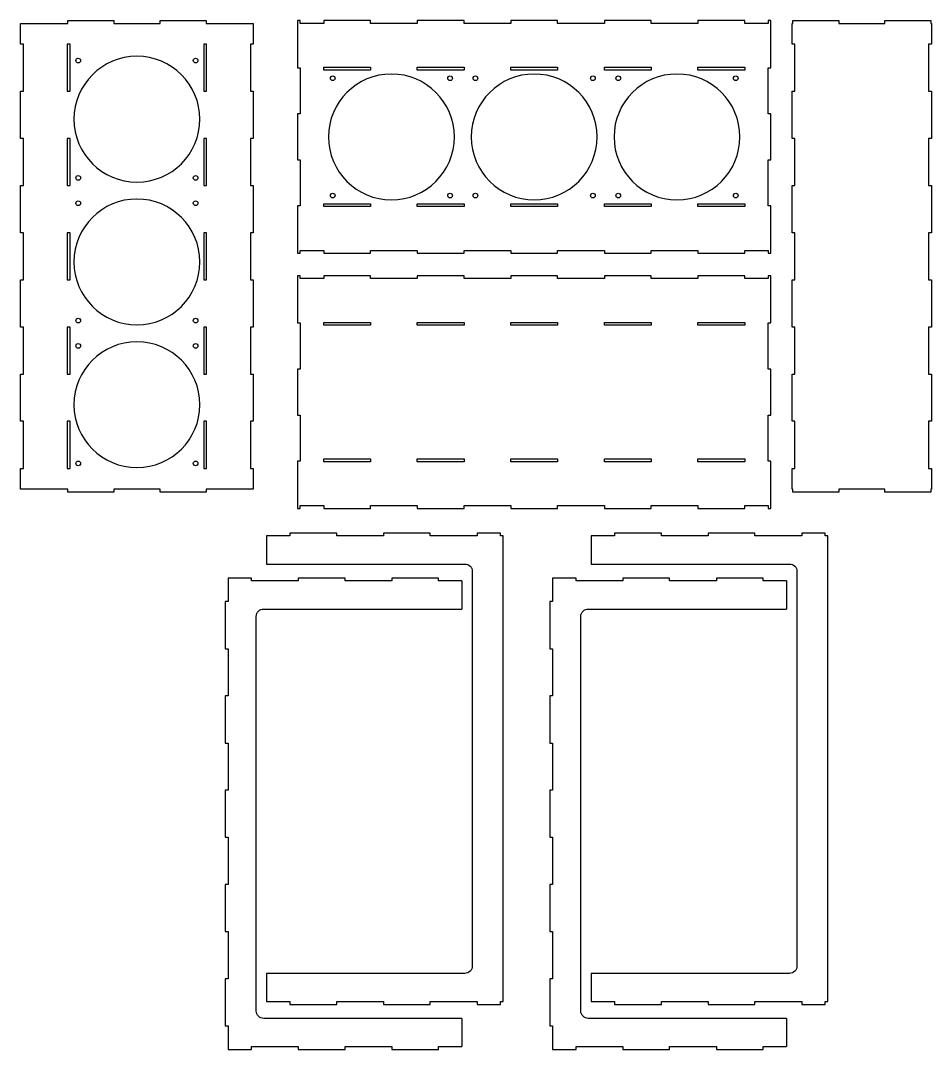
# Model space of a CAD drawing. Header units: millimetres. Extents: x -1160 to -191, y -867 to 806.
# Drawn here: x -1160 to -191, y -867 to 229 of the extents above; entities that cross this region are included whole.
import ezdxf

# ---------------------------------------------------------------- set-up
doc = ezdxf.new("R2010")
doc.units = ezdxf.units.MM
doc.layers.add('Layer_1', color=7, linetype='Continuous')

msp = doc.modelspace()

# ---------------------------------------------------------------- linework, layer by layer
for p, q in [((-898.5, -320.1), (-898.5, -350.1)), ((-552.9, -320.1), (-552.9, -350.1)), ((-690.5, -368), (-690.5, -398)), ((-345, -368), (-345, -398)), ((-898.5, -786.1), (-898.5, -816.1)), ((-552.9, -786.1), (-552.9, -816.1)), ((-690.5, -834), (-690.5, -864)), ((-345, -834), (-345, -864))]:
    msp.add_line(p, q)
at = {"layer": 'Layer_1'}
for points, knots in [([(-1160.3, -270.4), (-1157.8, -270.4), (-1112.5, -270.4), (-1110, -270.4), (-1110, -270.5), (-1110, -273.2), (-1110, -273.4), (-1107.6, -273.4), (-1063.4, -273.4), (-1061, -273.4), (-1061, -273.2), (-1061, -270.5), (-1061, -270.4), (-1058.5, -270.4), (-1014.4, -270.4), (-1011.9, -270.4), (-1011.9, -270.5), (-1011.9, -273.2), (-1011.9, -273.4), (-1009.5, -273.4), (-965.3, -273.4), (-962.9, -273.4), (-962.9, -273.2), (-962.9, -270.5), (-962.9, -270.4), (-960.4, -270.4), (-915.1, -270.4), (-912.6, -270.4), (-912.6, -269.3), (-912.6, -249.4), (-912.6, -248.3), (-912.7, -248.3), (-915.4, -248.3), (-915.6, -248.3), (-915.6, -245.8), (-915.6, -200.6), (-915.6, -198.1), (-915.4, -198.1), (-912.7, -198.1), (-912.6, -198.1), (-912.6, -195.6), (-912.6, -150.4), (-912.6, -147.9), (-912.7, -147.9), (-915.4, -147.9), (-915.6, -147.9), (-915.6, -145.4), (-915.6, -100.2), (-915.6, -97.7), (-915.4, -97.7), (-912.7, -97.7), (-912.6, -97.7), (-912.6, -95.2), (-912.6, -50), (-912.6, -47.5), (-912.7, -47.5), (-915.4, -47.5), (-915.6, -47.5), (-915.6, -45), (-915.6, 0.2), (-915.6, 2.7), (-915.4, 2.7), (-912.7, 2.7), (-912.6, 2.7), (-912.6, 5.2), (-912.6, 50.4), (-912.6, 52.9), (-912.7, 52.9), (-915.4, 52.9), (-915.6, 52.9), (-915.6, 55.4), (-915.6, 100.6), (-915.6, 103.1), (-915.4, 103.1), (-912.7, 103.1), (-912.6, 103.1), (-912.6, 105.6), (-912.6, 150.8), (-912.6, 153.3), (-912.7, 153.3), (-915.4, 153.3), (-915.6, 153.3), (-915.6, 155.8), (-915.6, 201), (-915.6, 203.5), (-915.4, 203.5), (-912.7, 203.5), (-912.6, 203.5), (-912.6, 204.6), (-912.6, 224.5), (-912.6, 225.6), (-915.1, 225.6), (-960.4, 225.6), (-962.9, 225.6), (-962.9, 225.8), (-962.9, 228.5), (-962.9, 228.6), (-965.3, 228.6), (-1009.5, 228.6), (-1011.9, 228.6), (-1011.9, 228.5), (-1011.9, 225.8), (-1011.9, 225.6), (-1014.4, 225.6), (-1058.5, 225.6), (-1061, 225.6), (-1061, 225.8), (-1061, 228.5), (-1061, 228.6), (-1063.4, 228.6), (-1107.6, 228.6), (-1110, 228.6), (-1110, 228.5), (-1110, 225.8), (-1110, 225.6), (-1112.5, 225.6), (-1157.8, 225.6), (-1160.3, 225.6), (-1160.3, 224.5), (-1160.3, 204.6), (-1160.3, 203.5), (-1160.2, 203.5), (-1157.5, 203.5), (-1157.3, 203.5), (-1157.3, 201), (-1157.3, 155.8), (-1157.3, 153.3), (-1157.5, 153.3), (-1160.2, 153.3), (-1160.3, 153.3), (-1160.3, 150.8), (-1160.3, 105.6), (-1160.3, 103.1), (-1160.2, 103.1), (-1157.5, 103.1), (-1157.3, 103.1), (-1157.3, 100.6), (-1157.3, 55.4), (-1157.3, 52.9), (-1157.5, 52.9), (-1160.2, 52.9), (-1160.3, 52.9), (-1160.3, 50.4), (-1160.3, 5.2), (-1160.3, 2.7), (-1160.2, 2.7), (-1157.5, 2.7), (-1157.3, 2.7), (-1157.3, 0.2), (-1157.3, -45), (-1157.3, -47.5), (-1157.5, -47.5), (-1160.2, -47.5), (-1160.3, -47.5), (-1160.3, -50), (-1160.3, -95.2), (-1160.3, -97.7), (-1160.2, -97.7), (-1157.5, -97.7), (-1157.3, -97.7), (-1157.3, -100.2), (-1157.3, -145.4), (-1157.3, -147.9), (-1157.5, -147.9), (-1160.2, -147.9), (-1160.3, -147.9), (-1160.3, -150.4), (-1160.3, -195.6), (-1160.3, -198.1), (-1160.2, -198.1), (-1157.5, -198.1), (-1157.3, -198.1), (-1157.3, -200.6), (-1157.3, -245.8), (-1157.3, -248.3), (-1157.5, -248.3), (-1160.2, -248.3), (-1160.3, -248.3), (-1160.3, -249.4), (-1160.3, -269.3), (-1160.3, -270.4)], [0, 0, 0, 0, 1, 1, 1, 2, 2, 2, 3, 3, 3, 4, 4, 4, 5, 5, 5, 6, 6, 6, 7, 7, 7, 8, 8, 8, 9, 9, 9, 10, 10, 10, 11, 11, 11, 12, 12, 12, 13, 13, 13, 14, 14, 14, 15, 15, 15, 16, 16, 16, 17, 17, 17, 18, 18, 18, 19, 19, 19, 20, 20, 20, 21, 21, 21, 22, 22, 22, 23, 23, 23, 24, 24, 24, 25, 25, 25, 26, 26, 26, 27, 27, 27, 28, 28, 28, 29, 29, 29, 30, 30, 30, 31, 31, 31, 32, 32, 32, 33, 33, 33, 34, 34, 34, 35, 35, 35, 36, 36, 36, 37, 37, 37, 38, 38, 38, 39, 39, 39, 40, 40, 40, 41, 41, 41, 42, 42, 42, 43, 43, 43, 44, 44, 44, 45, 45, 45, 46, 46, 46, 47, 47, 47, 48, 48, 48, 49, 49, 49, 50, 50, 50, 51, 51, 51, 52, 52, 52, 53, 53, 53, 54, 54, 54, 55, 55, 55, 56, 56, 56, 57, 57, 57, 58, 58, 58, 59, 59, 59, 60, 60, 60, 60]), ([(-364.6, 225.6), (-364.6, 225.8), (-364.6, 228.5), (-364.6, 228.6), (-364.5, 228.6), (-361.8, 228.6), (-361.6, 228.6), (-361.6, 226.1), (-361.6, 180.8), (-361.6, 178.3), (-361.8, 178.3), (-364.5, 178.3), (-364.6, 178.3), (-364.6, 175.9), (-364.6, 131.7), (-364.6, 129.3), (-364.5, 129.3), (-361.8, 129.3), (-361.6, 129.3), (-361.6, 126.8), (-361.6, 82.7), (-361.6, 80.2), (-361.8, 80.2), (-364.5, 80.2), (-364.6, 80.2), (-364.6, 77.8), (-364.6, 33.6), (-364.6, 31.2), (-364.5, 31.2), (-361.8, 31.2), (-361.6, 31.2), (-361.6, 28.7), (-361.6, -16.6), (-361.6, -19.1), (-361.8, -19.1), (-364.5, -19.1), (-364.6, -19.1), (-364.6, -19), (-364.6, -16.3), (-364.6, -16.1), (-365.8, -16.1), (-388.3, -16.1), (-389.5, -16.1), (-389.5, -16.3), (-389.5, -19), (-389.5, -19.1), (-392, -19.1), (-436.8, -19.1), (-439.3, -19.1), (-439.3, -19), (-439.3, -16.3), (-439.3, -16.1), (-441.8, -16.1), (-486.6, -16.1), (-489.1, -16.1), (-489.1, -16.3), (-489.1, -19), (-489.1, -19.1), (-491.6, -19.1), (-536.4, -19.1), (-538.9, -19.1), (-538.9, -19), (-538.9, -16.3), (-538.9, -16.1), (-541.4, -16.1), (-586.2, -16.1), (-588.7, -16.1), (-588.7, -16.3), (-588.7, -19), (-588.7, -19.1), (-591.2, -19.1), (-636, -19.1), (-638.5, -19.1), (-638.5, -19), (-638.5, -16.3), (-638.5, -16.1), (-641, -16.1), (-685.8, -16.1), (-688.3, -16.1), (-688.3, -16.3), (-688.3, -19), (-688.3, -19.1), (-690.8, -19.1), (-735.6, -19.1), (-738.1, -19.1), (-738.1, -19), (-738.1, -16.3), (-738.1, -16.1), (-740.6, -16.1), (-785.4, -16.1), (-787.9, -16.1), (-787.9, -16.3), (-787.9, -19), (-787.9, -19.1), (-790.4, -19.1), (-835.2, -19.1), (-837.7, -19.1), (-837.7, -19), (-837.7, -16.3), (-837.7, -16.1), (-838.9, -16.1), (-861.4, -16.1), (-862.6, -16.1), (-862.6, -16.3), (-862.6, -19), (-862.6, -19.1), (-862.8, -19.1), (-865.5, -19.1), (-865.6, -19.1), (-865.6, -16.6), (-865.6, 28.7), (-865.6, 31.2), (-865.5, 31.2), (-862.8, 31.2), (-862.6, 31.2), (-862.6, 33.6), (-862.6, 77.8), (-862.6, 80.2), (-862.8, 80.2), (-865.5, 80.2), (-865.6, 80.2), (-865.6, 82.7), (-865.6, 126.8), (-865.6, 129.3), (-865.5, 129.3), (-862.8, 129.3), (-862.6, 129.3), (-862.6, 131.7), (-862.6, 175.9), (-862.6, 178.3), (-862.8, 178.3), (-865.5, 178.3), (-865.6, 178.3), (-865.6, 180.8), (-865.6, 226.1), (-865.6, 228.6), (-865.5, 228.6), (-862.8, 228.6), (-862.6, 228.6), (-862.6, 228.5), (-862.6, 225.8), (-862.6, 225.6), (-861.4, 225.6), (-838.9, 225.6), (-837.7, 225.6), (-837.7, 225.8), (-837.7, 228.5), (-837.7, 228.6), (-835.2, 228.6), (-790.4, 228.6), (-787.9, 228.6), (-787.9, 228.5), (-787.9, 225.8), (-787.9, 225.6), (-785.4, 225.6), (-740.6, 225.6), (-738.1, 225.6), (-738.1, 225.8), (-738.1, 228.5), (-738.1, 228.6), (-735.6, 228.6), (-690.8, 228.6), (-688.3, 228.6), (-688.3, 228.5), (-688.3, 225.8), (-688.3, 225.6), (-685.8, 225.6), (-641, 225.6), (-638.5, 225.6), (-638.5, 225.8), (-638.5, 228.5), (-638.5, 228.6), (-636, 228.6), (-591.2, 228.6), (-588.7, 228.6), (-588.7, 228.5), (-588.7, 225.8), (-588.7, 225.6), (-586.2, 225.6), (-541.4, 225.6), (-538.9, 225.6), (-538.9, 225.8), (-538.9, 228.5), (-538.9, 228.6), (-536.4, 228.6), (-491.6, 228.6), (-489.1, 228.6), (-489.1, 228.5), (-489.1, 225.8), (-489.1, 225.6), (-486.6, 225.6), (-441.8, 225.6), (-439.3, 225.6), (-439.3, 225.8), (-439.3, 228.5), (-439.3, 228.6), (-436.8, 228.6), (-392, 228.6), (-389.5, 228.6), (-389.5, 228.5), (-389.5, 225.8), (-389.5, 225.6), (-388.3, 225.6), (-365.8, 225.6), (-364.6, 225.6)], [0, 0, 0, 0, 1, 1, 1, 2, 2, 2, 3, 3, 3, 4, 4, 4, 5, 5, 5, 6, 6, 6, 7, 7, 7, 8, 8, 8, 9, 9, 9, 10, 10, 10, 11, 11, 11, 12, 12, 12, 13, 13, 13, 14, 14, 14, 15, 15, 15, 16, 16, 16, 17, 17, 17, 18, 18, 18, 19, 19, 19, 20, 20, 20, 21, 21, 21, 22, 22, 22, 23, 23, 23, 24, 24, 24, 25, 25, 25, 26, 26, 26, 27, 27, 27, 28, 28, 28, 29, 29, 29, 30, 30, 30, 31, 31, 31, 32, 32, 32, 33, 33, 33, 34, 34, 34, 35, 35, 35, 36, 36, 36, 37, 37, 37, 38, 38, 38, 39, 39, 39, 40, 40, 40, 41, 41, 41, 42, 42, 42, 43, 43, 43, 44, 44, 44, 45, 45, 45, 46, 46, 46, 47, 47, 47, 48, 48, 48, 49, 49, 49, 50, 50, 50, 51, 51, 51, 52, 52, 52, 53, 53, 53, 54, 54, 54, 55, 55, 55, 56, 56, 56, 57, 57, 57, 58, 58, 58, 59, 59, 59, 60, 60, 60, 61, 61, 61, 62, 62, 62, 63, 63, 63, 64, 64, 64, 65, 65, 65, 66, 66, 66, 67, 67, 67, 68, 68, 68, 68]), ([(-193.8, 203.5), (-193.6, 203.5), (-190.9, 203.5), (-190.8, 203.5), (-190.8, 204.6), (-190.8, 224.5), (-190.8, 225.6), (-190.8, 225.6), (-191.3, 225.6), (-191.3, 225.6), (-191.3, 225.8), (-191.3, 228.5), (-191.3, 228.6), (-193.8, 228.6), (-237.9, 228.6), (-240.4, 228.6), (-240.4, 228.5), (-240.4, 225.8), (-240.4, 225.6), (-242.8, 225.6), (-287, 225.6), (-289.4, 225.6), (-289.4, 225.8), (-289.4, 228.5), (-289.4, 228.6), (-291.9, 228.6), (-336, 228.6), (-338.4, 228.6), (-338.4, 228.5), (-338.4, 225.8), (-338.4, 225.6), (-338.5, 225.6), (-339, 225.6), (-339, 225.6), (-339, 224.5), (-339, 204.6), (-339, 203.5), (-338.8, 203.5), (-336.1, 203.5), (-336, 203.5), (-336, 201), (-336, 155.8), (-336, 153.3), (-336.1, 153.3), (-338.8, 153.3), (-339, 153.3), (-339, 150.8), (-339, 105.6), (-339, 103.1), (-338.8, 103.1), (-336.1, 103.1), (-336, 103.1), (-336, 100.6), (-336, 55.4), (-336, 52.9), (-336.1, 52.9), (-338.8, 52.9), (-339, 52.9), (-339, 50.4), (-339, 5.2), (-339, 2.7), (-338.8, 2.7), (-336.1, 2.7), (-336, 2.7), (-336, 0.2), (-336, -45), (-336, -47.5), (-336.1, -47.5), (-338.8, -47.5), (-339, -47.5), (-339, -50), (-339, -95.2), (-339, -97.7), (-338.8, -97.7), (-336.1, -97.7), (-336, -97.7), (-336, -100.2), (-336, -145.4), (-336, -147.9), (-336.1, -147.9), (-338.8, -147.9), (-339, -147.9), (-339, -150.4), (-339, -195.6), (-339, -198.1), (-338.8, -198.1), (-336.1, -198.1), (-336, -198.1), (-336, -200.6), (-336, -245.8), (-336, -248.3), (-336.1, -248.3), (-338.8, -248.3), (-339, -248.3), (-339, -249.4), (-339, -269.3), (-339, -270.4), (-339, -270.4), (-338.5, -270.4), (-338.4, -270.4), (-338.4, -270.5), (-338.4, -273.2), (-338.4, -273.4), (-336, -273.4), (-291.9, -273.4), (-289.4, -273.4), (-289.4, -273.2), (-289.4, -270.5), (-289.4, -270.4), (-287, -270.4), (-242.8, -270.4), (-240.4, -270.4), (-240.4, -270.5), (-240.4, -273.2), (-240.4, -273.4), (-237.9, -273.4), (-193.8, -273.4), (-191.3, -273.4), (-191.3, -273.2), (-191.3, -270.5), (-191.3, -270.4), (-191.3, -270.4), (-190.8, -270.4), (-190.8, -270.4), (-190.8, -269.3), (-190.8, -249.4), (-190.8, -248.3), (-190.9, -248.3), (-193.6, -248.3), (-193.8, -248.3), (-193.8, -245.8), (-193.8, -200.6), (-193.8, -198.1), (-193.6, -198.1), (-190.9, -198.1), (-190.8, -198.1), (-190.8, -195.6), (-190.8, -150.4), (-190.8, -147.9), (-190.9, -147.9), (-193.6, -147.9), (-193.8, -147.9), (-193.8, -145.4), (-193.8, -100.2), (-193.8, -97.7), (-193.6, -97.7), (-190.9, -97.7), (-190.8, -97.7), (-190.8, -95.2), (-190.8, -50), (-190.8, -47.5), (-190.9, -47.5), (-193.6, -47.5), (-193.8, -47.5), (-193.8, -45), (-193.8, 0.2), (-193.8, 2.7), (-193.6, 2.7), (-190.9, 2.7), (-190.8, 2.7), (-190.8, 5.2), (-190.8, 50.4), (-190.8, 52.9), (-190.9, 52.9), (-193.6, 52.9), (-193.8, 52.9), (-193.8, 55.4), (-193.8, 100.6), (-193.8, 103.1), (-193.6, 103.1), (-190.9, 103.1), (-190.8, 103.1), (-190.8, 105.6), (-190.8, 150.8), (-190.8, 153.3), (-190.9, 153.3), (-193.6, 153.3), (-193.8, 153.3), (-193.8, 155.8), (-193.8, 201), (-193.8, 203.5)], [0, 0, 0, 0, 1, 1, 1, 2, 2, 2, 3, 3, 3, 4, 4, 4, 5, 5, 5, 6, 6, 6, 7, 7, 7, 8, 8, 8, 9, 9, 9, 10, 10, 10, 11, 11, 11, 12, 12, 12, 13, 13, 13, 14, 14, 14, 15, 15, 15, 16, 16, 16, 17, 17, 17, 18, 18, 18, 19, 19, 19, 20, 20, 20, 21, 21, 21, 22, 22, 22, 23, 23, 23, 24, 24, 24, 25, 25, 25, 26, 26, 26, 27, 27, 27, 28, 28, 28, 29, 29, 29, 30, 30, 30, 31, 31, 31, 32, 32, 32, 33, 33, 33, 34, 34, 34, 35, 35, 35, 36, 36, 36, 37, 37, 37, 38, 38, 38, 39, 39, 39, 40, 40, 40, 41, 41, 41, 42, 42, 42, 43, 43, 43, 44, 44, 44, 45, 45, 45, 46, 46, 46, 47, 47, 47, 48, 48, 48, 49, 49, 49, 50, 50, 50, 51, 51, 51, 52, 52, 52, 53, 53, 53, 54, 54, 54, 55, 55, 55, 56, 56, 56, 57, 57, 57, 58, 58, 58, 59, 59, 59, 60, 60, 60, 60]), ([(-1110.6, 203.5), (-1110.4, 203.5), (-1107.7, 203.5), (-1107.6, 203.5), (-1107.6, 201), (-1107.6, 155.8), (-1107.6, 153.3), (-1107.7, 153.3), (-1110.4, 153.3), (-1110.6, 153.3), (-1110.6, 155.8), (-1110.6, 201), (-1110.6, 203.5)], [0, 0, 0, 0, 1, 1, 1, 2, 2, 2, 3, 3, 3, 4, 4, 4, 4]), ([(-965.4, 203.5), (-965.2, 203.5), (-962.5, 203.5), (-962.4, 203.5), (-962.4, 201), (-962.4, 155.8), (-962.4, 153.3), (-962.5, 153.3), (-965.2, 153.3), (-965.4, 153.3), (-965.4, 155.8), (-965.4, 201), (-965.4, 203.5)], [0, 0, 0, 0, 1, 1, 1, 2, 2, 2, 3, 3, 3, 4, 4, 4, 4]), ([(-1036.5, 190.6), (-999.5, 190.6), (-969.5, 160.6), (-969.5, 123.6), (-969.5, 86.6), (-999.5, 56.6), (-1036.5, 56.6), (-1073.5, 56.6), (-1103.5, 86.6), (-1103.5, 123.6), (-1103.5, 160.6), (-1073.5, 190.6), (-1036.5, 190.6)], [0, 0, 0, 0, 1, 1, 1, 2, 2, 2, 3, 3, 3, 4, 4, 4, 4]), ([(-1096.5, 186.1), (-1096.5, 187.5), (-1097.6, 188.6), (-1099, 188.6), (-1100.3, 188.6), (-1101.5, 187.5), (-1101.5, 186.1), (-1101.5, 184.7), (-1100.3, 183.6), (-1099, 183.6), (-1097.6, 183.6), (-1096.5, 184.7), (-1096.5, 186.1)], [0, 0, 0, 0, 1, 1, 1, 2, 2, 2, 3, 3, 3, 4, 4, 4, 4]), ([(-971.5, 186.1), (-971.5, 187.5), (-972.6, 188.6), (-974, 188.6), (-975.3, 188.6), (-976.5, 187.5), (-976.5, 186.1), (-976.5, 184.7), (-975.3, 183.6), (-974, 183.6), (-972.6, 183.6), (-971.5, 184.7), (-971.5, 186.1)], [0, 0, 0, 0, 1, 1, 1, 2, 2, 2, 3, 3, 3, 4, 4, 4, 4]), ([(-787.9, 175.9), (-787.9, 176), (-787.9, 178.7), (-787.9, 178.9), (-790.4, 178.9), (-835.2, 178.9), (-837.7, 178.9), (-837.7, 178.7), (-837.7, 176), (-837.7, 175.9), (-835.2, 175.9), (-790.4, 175.9), (-787.9, 175.9)], [0, 0, 0, 0, 1, 1, 1, 2, 2, 2, 3, 3, 3, 4, 4, 4, 4]), ([(-688.3, 175.9), (-688.3, 176), (-688.3, 178.7), (-688.3, 178.9), (-690.8, 178.9), (-735.6, 178.9), (-738.1, 178.9), (-738.1, 178.7), (-738.1, 176), (-738.1, 175.9), (-735.6, 175.9), (-690.8, 175.9), (-688.3, 175.9)], [0, 0, 0, 0, 1, 1, 1, 2, 2, 2, 3, 3, 3, 4, 4, 4, 4]), ([(-588.7, 175.9), (-588.7, 176), (-588.7, 178.7), (-588.7, 178.9), (-591.2, 178.9), (-636, 178.9), (-638.5, 178.9), (-638.5, 178.7), (-638.5, 176), (-638.5, 175.9), (-636, 175.9), (-591.2, 175.9), (-588.7, 175.9)], [0, 0, 0, 0, 1, 1, 1, 2, 2, 2, 3, 3, 3, 4, 4, 4, 4]), ([(-489.1, 175.9), (-489.1, 176), (-489.1, 178.7), (-489.1, 178.9), (-491.6, 178.9), (-536.4, 178.9), (-538.9, 178.9), (-538.9, 178.7), (-538.9, 176), (-538.9, 175.9), (-536.4, 175.9), (-491.6, 175.9), (-489.1, 175.9)], [0, 0, 0, 0, 1, 1, 1, 2, 2, 2, 3, 3, 3, 4, 4, 4, 4]), ([(-389.5, 175.9), (-389.5, 176), (-389.5, 178.7), (-389.5, 178.9), (-392, 178.9), (-436.8, 178.9), (-439.3, 178.9), (-439.3, 178.7), (-439.3, 176), (-439.3, 175.9), (-436.8, 175.9), (-392, 175.9), (-389.5, 175.9)], [0, 0, 0, 0, 1, 1, 1, 2, 2, 2, 3, 3, 3, 4, 4, 4, 4]), ([(-832.6, 104.7), (-832.6, 141.7), (-802.6, 171.7), (-765.6, 171.7), (-728.6, 171.7), (-698.6, 141.7), (-698.6, 104.7), (-698.6, 67.7), (-728.6, 37.7), (-765.6, 37.7), (-802.6, 37.7), (-832.6, 67.7), (-832.6, 104.7)], [0, 0, 0, 0, 1, 1, 1, 2, 2, 2, 3, 3, 3, 4, 4, 4, 4]), ([(-825.6, 167.2), (-825.6, 168.6), (-826.7, 169.7), (-828.1, 169.7), (-829.5, 169.7), (-830.6, 168.6), (-830.6, 167.2), (-830.6, 165.9), (-829.5, 164.7), (-828.1, 164.7), (-826.7, 164.7), (-825.6, 165.9), (-825.6, 167.2)], [0, 0, 0, 0, 1, 1, 1, 2, 2, 2, 3, 3, 3, 4, 4, 4, 4]), ([(-700.6, 167.2), (-700.6, 168.6), (-701.7, 169.7), (-703.1, 169.7), (-704.5, 169.7), (-705.6, 168.6), (-705.6, 167.2), (-705.6, 165.9), (-704.5, 164.7), (-703.1, 164.7), (-701.7, 164.7), (-700.6, 165.9), (-700.6, 167.2)], [0, 0, 0, 0, 1, 1, 1, 2, 2, 2, 3, 3, 3, 4, 4, 4, 4]), ([(-680.6, 104.7), (-680.6, 141.7), (-650.6, 171.7), (-613.6, 171.7), (-576.6, 171.7), (-546.6, 141.7), (-546.6, 104.7), (-546.6, 67.7), (-576.6, 37.7), (-613.6, 37.7), (-650.6, 37.7), (-680.6, 67.7), (-680.6, 104.7)], [0, 0, 0, 0, 1, 1, 1, 2, 2, 2, 3, 3, 3, 4, 4, 4, 4]), ([(-673.6, 167.2), (-673.6, 168.6), (-674.7, 169.7), (-676.1, 169.7), (-677.5, 169.7), (-678.6, 168.6), (-678.6, 167.2), (-678.6, 165.9), (-677.5, 164.7), (-676.1, 164.7), (-674.7, 164.7), (-673.6, 165.9), (-673.6, 167.2)], [0, 0, 0, 0, 1, 1, 1, 2, 2, 2, 3, 3, 3, 4, 4, 4, 4]), ([(-548.6, 167.2), (-548.6, 168.6), (-549.7, 169.7), (-551.1, 169.7), (-552.5, 169.7), (-553.6, 168.6), (-553.6, 167.2), (-553.6, 165.9), (-552.5, 164.7), (-551.1, 164.7), (-549.7, 164.7), (-548.6, 165.9), (-548.6, 167.2)], [0, 0, 0, 0, 1, 1, 1, 2, 2, 2, 3, 3, 3, 4, 4, 4, 4]), ([(-528.6, 104.7), (-528.6, 141.7), (-498.6, 171.7), (-461.6, 171.7), (-424.6, 171.7), (-394.6, 141.7), (-394.6, 104.7), (-394.6, 67.7), (-424.6, 37.7), (-461.6, 37.7), (-498.6, 37.7), (-528.6, 67.7), (-528.6, 104.7)], [0, 0, 0, 0, 1, 1, 1, 2, 2, 2, 3, 3, 3, 4, 4, 4, 4]), ([(-521.6, 167.2), (-521.6, 168.6), (-522.7, 169.7), (-524.1, 169.7), (-525.5, 169.7), (-526.6, 168.6), (-526.6, 167.2), (-526.6, 165.9), (-525.5, 164.7), (-524.1, 164.7), (-522.7, 164.7), (-521.6, 165.9), (-521.6, 167.2)], [0, 0, 0, 0, 1, 1, 1, 2, 2, 2, 3, 3, 3, 4, 4, 4, 4]), ([(-396.6, 167.2), (-396.6, 168.6), (-397.7, 169.7), (-399.1, 169.7), (-400.5, 169.7), (-401.6, 168.6), (-401.6, 167.2), (-401.6, 165.9), (-400.5, 164.7), (-399.1, 164.7), (-397.7, 164.7), (-396.6, 165.9), (-396.6, 167.2)], [0, 0, 0, 0, 1, 1, 1, 2, 2, 2, 3, 3, 3, 4, 4, 4, 4]), ([(-1110.6, 103.1), (-1110.4, 103.1), (-1107.7, 103.1), (-1107.6, 103.1), (-1107.6, 100.6), (-1107.6, 55.4), (-1107.6, 52.9), (-1107.7, 52.9), (-1110.4, 52.9), (-1110.6, 52.9), (-1110.6, 55.4), (-1110.6, 100.6), (-1110.6, 103.1)], [0, 0, 0, 0, 1, 1, 1, 2, 2, 2, 3, 3, 3, 4, 4, 4, 4]), ([(-965.4, 103.1), (-965.2, 103.1), (-962.5, 103.1), (-962.4, 103.1), (-962.4, 100.6), (-962.4, 55.4), (-962.4, 52.9), (-962.5, 52.9), (-965.2, 52.9), (-965.4, 52.9), (-965.4, 55.4), (-965.4, 100.6), (-965.4, 103.1)], [0, 0, 0, 0, 1, 1, 1, 2, 2, 2, 3, 3, 3, 4, 4, 4, 4]), ([(-1096.5, 61.1), (-1096.5, 62.5), (-1097.6, 63.6), (-1099, 63.6), (-1100.3, 63.6), (-1101.5, 62.5), (-1101.5, 61.1), (-1101.5, 59.7), (-1100.3, 58.6), (-1099, 58.6), (-1097.6, 58.6), (-1096.5, 59.7), (-1096.5, 61.1)], [0, 0, 0, 0, 1, 1, 1, 2, 2, 2, 3, 3, 3, 4, 4, 4, 4]), ([(-971.5, 61.1), (-971.5, 62.5), (-972.6, 63.6), (-974, 63.6), (-975.3, 63.6), (-976.5, 62.5), (-976.5, 61.1), (-976.5, 59.7), (-975.3, 58.6), (-974, 58.6), (-972.6, 58.6), (-971.5, 59.7), (-971.5, 61.1)], [0, 0, 0, 0, 1, 1, 1, 2, 2, 2, 3, 3, 3, 4, 4, 4, 4]), ([(-825.6, 42.2), (-825.6, 43.6), (-826.7, 44.7), (-828.1, 44.7), (-829.5, 44.7), (-830.6, 43.6), (-830.6, 42.2), (-830.6, 40.9), (-829.5, 39.7), (-828.1, 39.7), (-826.7, 39.7), (-825.6, 40.9), (-825.6, 42.2)], [0, 0, 0, 0, 1, 1, 1, 2, 2, 2, 3, 3, 3, 4, 4, 4, 4]), ([(-700.6, 42.2), (-700.6, 43.6), (-701.7, 44.7), (-703.1, 44.7), (-704.5, 44.7), (-705.6, 43.6), (-705.6, 42.2), (-705.6, 40.9), (-704.5, 39.7), (-703.1, 39.7), (-701.7, 39.7), (-700.6, 40.9), (-700.6, 42.2)], [0, 0, 0, 0, 1, 1, 1, 2, 2, 2, 3, 3, 3, 4, 4, 4, 4]), ([(-673.6, 42.2), (-673.6, 43.6), (-674.7, 44.7), (-676.1, 44.7), (-677.5, 44.7), (-678.6, 43.6), (-678.6, 42.2), (-678.6, 40.9), (-677.5, 39.7), (-676.1, 39.7), (-674.7, 39.7), (-673.6, 40.9), (-673.6, 42.2)], [0, 0, 0, 0, 1, 1, 1, 2, 2, 2, 3, 3, 3, 4, 4, 4, 4]), ([(-548.6, 42.2), (-548.6, 43.6), (-549.7, 44.7), (-551.1, 44.7), (-552.5, 44.7), (-553.6, 43.6), (-553.6, 42.2), (-553.6, 40.9), (-552.5, 39.7), (-551.1, 39.7), (-549.7, 39.7), (-548.6, 40.9), (-548.6, 42.2)], [0, 0, 0, 0, 1, 1, 1, 2, 2, 2, 3, 3, 3, 4, 4, 4, 4]), ([(-521.6, 42.2), (-521.6, 43.6), (-522.7, 44.7), (-524.1, 44.7), (-525.5, 44.7), (-526.6, 43.6), (-526.6, 42.2), (-526.6, 40.9), (-525.5, 39.7), (-524.1, 39.7), (-522.7, 39.7), (-521.6, 40.9), (-521.6, 42.2)], [0, 0, 0, 0, 1, 1, 1, 2, 2, 2, 3, 3, 3, 4, 4, 4, 4]), ([(-396.6, 42.2), (-396.6, 43.6), (-397.7, 44.7), (-399.1, 44.7), (-400.5, 44.7), (-401.6, 43.6), (-401.6, 42.2), (-401.6, 40.9), (-400.5, 39.7), (-399.1, 39.7), (-397.7, 39.7), (-396.6, 40.9), (-396.6, 42.2)], [0, 0, 0, 0, 1, 1, 1, 2, 2, 2, 3, 3, 3, 4, 4, 4, 4]), ([(-1036.5, 38.6), (-999.5, 38.6), (-969.5, 8.6), (-969.5, -28.4), (-969.5, -65.4), (-999.5, -95.4), (-1036.5, -95.4), (-1073.5, -95.4), (-1103.5, -65.4), (-1103.5, -28.4), (-1103.5, 8.6), (-1073.5, 38.6), (-1036.5, 38.6)], [0, 0, 0, 0, 1, 1, 1, 2, 2, 2, 3, 3, 3, 4, 4, 4, 4]), ([(-1096.5, 34.1), (-1096.5, 35.5), (-1097.6, 36.6), (-1099, 36.6), (-1100.3, 36.6), (-1101.5, 35.5), (-1101.5, 34.1), (-1101.5, 32.7), (-1100.3, 31.6), (-1099, 31.6), (-1097.6, 31.6), (-1096.5, 32.7), (-1096.5, 34.1)], [0, 0, 0, 0, 1, 1, 1, 2, 2, 2, 3, 3, 3, 4, 4, 4, 4]), ([(-971.5, 34.1), (-971.5, 35.5), (-972.6, 36.6), (-974, 36.6), (-975.3, 36.6), (-976.5, 35.5), (-976.5, 34.1), (-976.5, 32.7), (-975.3, 31.6), (-974, 31.6), (-972.6, 31.6), (-971.5, 32.7), (-971.5, 34.1)], [0, 0, 0, 0, 1, 1, 1, 2, 2, 2, 3, 3, 3, 4, 4, 4, 4]), ([(-787.9, 30.6), (-787.9, 30.8), (-787.9, 33.5), (-787.9, 33.6), (-790.4, 33.6), (-835.2, 33.6), (-837.7, 33.6), (-837.7, 33.5), (-837.7, 30.8), (-837.7, 30.6), (-835.2, 30.6), (-790.4, 30.6), (-787.9, 30.6)], [0, 0, 0, 0, 1, 1, 1, 2, 2, 2, 3, 3, 3, 4, 4, 4, 4]), ([(-688.3, 30.6), (-688.3, 30.8), (-688.3, 33.5), (-688.3, 33.6), (-690.8, 33.6), (-735.6, 33.6), (-738.1, 33.6), (-738.1, 33.5), (-738.1, 30.8), (-738.1, 30.6), (-735.6, 30.6), (-690.8, 30.6), (-688.3, 30.6)], [0, 0, 0, 0, 1, 1, 1, 2, 2, 2, 3, 3, 3, 4, 4, 4, 4]), ([(-588.7, 30.6), (-588.7, 30.8), (-588.7, 33.5), (-588.7, 33.6), (-591.2, 33.6), (-636, 33.6), (-638.5, 33.6), (-638.5, 33.5), (-638.5, 30.8), (-638.5, 30.6), (-636, 30.6), (-591.2, 30.6), (-588.7, 30.6)], [0, 0, 0, 0, 1, 1, 1, 2, 2, 2, 3, 3, 3, 4, 4, 4, 4]), ([(-489.1, 30.6), (-489.1, 30.8), (-489.1, 33.5), (-489.1, 33.6), (-491.6, 33.6), (-536.4, 33.6), (-538.9, 33.6), (-538.9, 33.5), (-538.9, 30.8), (-538.9, 30.6), (-536.4, 30.6), (-491.6, 30.6), (-489.1, 30.6)], [0, 0, 0, 0, 1, 1, 1, 2, 2, 2, 3, 3, 3, 4, 4, 4, 4]), ([(-389.5, 30.6), (-389.5, 30.8), (-389.5, 33.5), (-389.5, 33.6), (-392, 33.6), (-436.8, 33.6), (-439.3, 33.6), (-439.3, 33.5), (-439.3, 30.8), (-439.3, 30.6), (-436.8, 30.6), (-392, 30.6), (-389.5, 30.6)], [0, 0, 0, 0, 1, 1, 1, 2, 2, 2, 3, 3, 3, 4, 4, 4, 4]), ([(-1110.6, 2.7), (-1110.4, 2.7), (-1107.7, 2.7), (-1107.6, 2.7), (-1107.6, 0.2), (-1107.6, -45), (-1107.6, -47.5), (-1107.7, -47.5), (-1110.4, -47.5), (-1110.6, -47.5), (-1110.6, -45), (-1110.6, 0.2), (-1110.6, 2.7)], [0, 0, 0, 0, 1, 1, 1, 2, 2, 2, 3, 3, 3, 4, 4, 4, 4]), ([(-965.4, 2.7), (-965.2, 2.7), (-962.5, 2.7), (-962.4, 2.7), (-962.4, 0.2), (-962.4, -45), (-962.4, -47.5), (-962.5, -47.5), (-965.2, -47.5), (-965.4, -47.5), (-965.4, -45), (-965.4, 0.2), (-965.4, 2.7)], [0, 0, 0, 0, 1, 1, 1, 2, 2, 2, 3, 3, 3, 4, 4, 4, 4]), ([(-364.6, -46.1), (-364.6, -46), (-364.6, -43.3), (-364.6, -43.1), (-364.5, -43.1), (-361.8, -43.1), (-361.6, -43.1), (-361.6, -45.6), (-361.6, -90.9), (-361.6, -93.4), (-361.8, -93.4), (-364.5, -93.4), (-364.6, -93.4), (-364.6, -95.9), (-364.6, -140), (-364.6, -142.5), (-364.5, -142.5), (-361.8, -142.5), (-361.6, -142.5), (-361.6, -144.9), (-361.6, -189.1), (-361.6, -191.5), (-361.8, -191.5), (-364.5, -191.5), (-364.6, -191.5), (-364.6, -194), (-364.6, -238.1), (-364.6, -240.6), (-364.5, -240.6), (-361.8, -240.6), (-361.6, -240.6), (-361.6, -243.1), (-361.6, -288.4), (-361.6, -290.9), (-361.8, -290.9), (-364.5, -290.9), (-364.6, -290.9), (-364.6, -290.7), (-364.6, -288), (-364.6, -287.9), (-365.8, -287.9), (-388.3, -287.9), (-389.5, -287.9), (-389.5, -288), (-389.5, -290.7), (-389.5, -290.9), (-392, -290.9), (-436.8, -290.9), (-439.3, -290.9), (-439.3, -290.7), (-439.3, -288), (-439.3, -287.9), (-441.8, -287.9), (-486.6, -287.9), (-489.1, -287.9), (-489.1, -288), (-489.1, -290.7), (-489.1, -290.9), (-491.6, -290.9), (-536.4, -290.9), (-538.9, -290.9), (-538.9, -290.7), (-538.9, -288), (-538.9, -287.9), (-541.4, -287.9), (-586.2, -287.9), (-588.7, -287.9), (-588.7, -288), (-588.7, -290.7), (-588.7, -290.9), (-591.2, -290.9), (-636, -290.9), (-638.5, -290.9), (-638.5, -290.7), (-638.5, -288), (-638.5, -287.9), (-641, -287.9), (-685.8, -287.9), (-688.3, -287.9), (-688.3, -288), (-688.3, -290.7), (-688.3, -290.9), (-690.8, -290.9), (-735.6, -290.9), (-738.1, -290.9), (-738.1, -290.7), (-738.1, -288), (-738.1, -287.9), (-740.6, -287.9), (-785.4, -287.9), (-787.9, -287.9), (-787.9, -288), (-787.9, -290.7), (-787.9, -290.9), (-790.4, -290.9), (-835.2, -290.9), (-837.7, -290.9), (-837.7, -290.7), (-837.7, -288), (-837.7, -287.9), (-838.9, -287.9), (-861.4, -287.9), (-862.6, -287.9), (-862.6, -288), (-862.6, -290.7), (-862.6, -290.9), (-862.8, -290.9), (-865.5, -290.9), (-865.6, -290.9), (-865.6, -288.4), (-865.6, -243.1), (-865.6, -240.6), (-865.5, -240.6), (-862.8, -240.6), (-862.6, -240.6), (-862.6, -238.1), (-862.6, -194), (-862.6, -191.5), (-862.8, -191.5), (-865.5, -191.5), (-865.6, -191.5), (-865.6, -189.1), (-865.6, -144.9), (-865.6, -142.5), (-865.5, -142.5), (-862.8, -142.5), (-862.6, -142.5), (-862.6, -140), (-862.6, -95.9), (-862.6, -93.4), (-862.8, -93.4), (-865.5, -93.4), (-865.6, -93.4), (-865.6, -90.9), (-865.6, -45.6), (-865.6, -43.1), (-865.5, -43.1), (-862.8, -43.1), (-862.6, -43.1), (-862.6, -43.3), (-862.6, -46), (-862.6, -46.1), (-861.4, -46.1), (-838.9, -46.1), (-837.7, -46.1), (-837.7, -46), (-837.7, -43.3), (-837.7, -43.1), (-835.2, -43.1), (-790.4, -43.1), (-787.9, -43.1), (-787.9, -43.3), (-787.9, -46), (-787.9, -46.1), (-785.4, -46.1), (-740.6, -46.1), (-738.1, -46.1), (-738.1, -46), (-738.1, -43.3), (-738.1, -43.1), (-735.6, -43.1), (-690.8, -43.1), (-688.3, -43.1), (-688.3, -43.3), (-688.3, -46), (-688.3, -46.1), (-685.8, -46.1), (-641, -46.1), (-638.5, -46.1), (-638.5, -46), (-638.5, -43.3), (-638.5, -43.1), (-636, -43.1), (-591.2, -43.1), (-588.7, -43.1), (-588.7, -43.3), (-588.7, -46), (-588.7, -46.1), (-586.2, -46.1), (-541.4, -46.1), (-538.9, -46.1), (-538.9, -46), (-538.9, -43.3), (-538.9, -43.1), (-536.4, -43.1), (-491.6, -43.1), (-489.1, -43.1), (-489.1, -43.3), (-489.1, -46), (-489.1, -46.1), (-486.6, -46.1), (-441.8, -46.1), (-439.3, -46.1), (-439.3, -46), (-439.3, -43.3), (-439.3, -43.1), (-436.8, -43.1), (-392, -43.1), (-389.5, -43.1), (-389.5, -43.3), (-389.5, -46), (-389.5, -46.1), (-388.3, -46.1), (-365.8, -46.1), (-364.6, -46.1)], [0, 0, 0, 0, 1, 1, 1, 2, 2, 2, 3, 3, 3, 4, 4, 4, 5, 5, 5, 6, 6, 6, 7, 7, 7, 8, 8, 8, 9, 9, 9, 10, 10, 10, 11, 11, 11, 12, 12, 12, 13, 13, 13, 14, 14, 14, 15, 15, 15, 16, 16, 16, 17, 17, 17, 18, 18, 18, 19, 19, 19, 20, 20, 20, 21, 21, 21, 22, 22, 22, 23, 23, 23, 24, 24, 24, 25, 25, 25, 26, 26, 26, 27, 27, 27, 28, 28, 28, 29, 29, 29, 30, 30, 30, 31, 31, 31, 32, 32, 32, 33, 33, 33, 34, 34, 34, 35, 35, 35, 36, 36, 36, 37, 37, 37, 38, 38, 38, 39, 39, 39, 40, 40, 40, 41, 41, 41, 42, 42, 42, 43, 43, 43, 44, 44, 44, 45, 45, 45, 46, 46, 46, 47, 47, 47, 48, 48, 48, 49, 49, 49, 50, 50, 50, 51, 51, 51, 52, 52, 52, 53, 53, 53, 54, 54, 54, 55, 55, 55, 56, 56, 56, 57, 57, 57, 58, 58, 58, 59, 59, 59, 60, 60, 60, 61, 61, 61, 62, 62, 62, 63, 63, 63, 64, 64, 64, 65, 65, 65, 66, 66, 66, 67, 67, 67, 68, 68, 68, 68]), ([(-1110.6, -97.7), (-1110.4, -97.7), (-1107.7, -97.7), (-1107.6, -97.7), (-1107.6, -100.2), (-1107.6, -145.4), (-1107.6, -147.9), (-1107.7, -147.9), (-1110.4, -147.9), (-1110.6, -147.9), (-1110.6, -145.4), (-1110.6, -100.2), (-1110.6, -97.7)], [0, 0, 0, 0, 1, 1, 1, 2, 2, 2, 3, 3, 3, 4, 4, 4, 4]), ([(-1096.5, -90.9), (-1096.5, -89.5), (-1097.6, -88.4), (-1099, -88.4), (-1100.3, -88.4), (-1101.5, -89.5), (-1101.5, -90.9), (-1101.5, -92.3), (-1100.3, -93.4), (-1099, -93.4), (-1097.6, -93.4), (-1096.5, -92.3), (-1096.5, -90.9)], [0, 0, 0, 0, 1, 1, 1, 2, 2, 2, 3, 3, 3, 4, 4, 4, 4]), ([(-971.5, -90.9), (-971.5, -89.5), (-972.6, -88.4), (-974, -88.4), (-975.3, -88.4), (-976.5, -89.5), (-976.5, -90.9), (-976.5, -92.3), (-975.3, -93.4), (-974, -93.4), (-972.6, -93.4), (-971.5, -92.3), (-971.5, -90.9)], [0, 0, 0, 0, 1, 1, 1, 2, 2, 2, 3, 3, 3, 4, 4, 4, 4]), ([(-965.4, -97.7), (-965.2, -97.7), (-962.5, -97.7), (-962.4, -97.7), (-962.4, -100.2), (-962.4, -145.4), (-962.4, -147.9), (-962.5, -147.9), (-965.2, -147.9), (-965.4, -147.9), (-965.4, -145.4), (-965.4, -100.2), (-965.4, -97.7)], [0, 0, 0, 0, 1, 1, 1, 2, 2, 2, 3, 3, 3, 4, 4, 4, 4]), ([(-787.9, -95.9), (-787.9, -95.8), (-787.9, -93.1), (-787.9, -92.9), (-790.4, -92.9), (-835.2, -92.9), (-837.7, -92.9), (-837.7, -93.1), (-837.7, -95.8), (-837.7, -95.9), (-835.2, -95.9), (-790.4, -95.9), (-787.9, -95.9)], [0, 0, 0, 0, 1, 1, 1, 2, 2, 2, 3, 3, 3, 4, 4, 4, 4]), ([(-688.3, -95.9), (-688.3, -95.8), (-688.3, -93.1), (-688.3, -92.9), (-690.8, -92.9), (-735.6, -92.9), (-738.1, -92.9), (-738.1, -93.1), (-738.1, -95.8), (-738.1, -95.9), (-735.6, -95.9), (-690.8, -95.9), (-688.3, -95.9)], [0, 0, 0, 0, 1, 1, 1, 2, 2, 2, 3, 3, 3, 4, 4, 4, 4]), ([(-588.7, -95.9), (-588.7, -95.8), (-588.7, -93.1), (-588.7, -92.9), (-591.2, -92.9), (-636, -92.9), (-638.5, -92.9), (-638.5, -93.1), (-638.5, -95.8), (-638.5, -95.9), (-636, -95.9), (-591.2, -95.9), (-588.7, -95.9)], [0, 0, 0, 0, 1, 1, 1, 2, 2, 2, 3, 3, 3, 4, 4, 4, 4]), ([(-489.1, -95.9), (-489.1, -95.8), (-489.1, -93.1), (-489.1, -92.9), (-491.6, -92.9), (-536.4, -92.9), (-538.9, -92.9), (-538.9, -93.1), (-538.9, -95.8), (-538.9, -95.9), (-536.4, -95.9), (-491.6, -95.9), (-489.1, -95.9)], [0, 0, 0, 0, 1, 1, 1, 2, 2, 2, 3, 3, 3, 4, 4, 4, 4]), ([(-389.5, -95.9), (-389.5, -95.8), (-389.5, -93.1), (-389.5, -92.9), (-392, -92.9), (-436.8, -92.9), (-439.3, -92.9), (-439.3, -93.1), (-439.3, -95.8), (-439.3, -95.9), (-436.8, -95.9), (-392, -95.9), (-389.5, -95.9)], [0, 0, 0, 0, 1, 1, 1, 2, 2, 2, 3, 3, 3, 4, 4, 4, 4]), ([(-1036.5, -113.4), (-999.5, -113.4), (-969.5, -143.4), (-969.5, -180.4), (-969.5, -217.4), (-999.5, -247.4), (-1036.5, -247.4), (-1073.5, -247.4), (-1103.5, -217.4), (-1103.5, -180.4), (-1103.5, -143.4), (-1073.5, -113.4), (-1036.5, -113.4)], [0, 0, 0, 0, 1, 1, 1, 2, 2, 2, 3, 3, 3, 4, 4, 4, 4]), ([(-1096.5, -117.9), (-1096.5, -116.5), (-1097.6, -115.4), (-1099, -115.4), (-1100.3, -115.4), (-1101.5, -116.5), (-1101.5, -117.9), (-1101.5, -119.3), (-1100.3, -120.4), (-1099, -120.4), (-1097.6, -120.4), (-1096.5, -119.3), (-1096.5, -117.9)], [0, 0, 0, 0, 1, 1, 1, 2, 2, 2, 3, 3, 3, 4, 4, 4, 4]), ([(-971.5, -117.9), (-971.5, -116.5), (-972.6, -115.4), (-974, -115.4), (-975.3, -115.4), (-976.5, -116.5), (-976.5, -117.9), (-976.5, -119.3), (-975.3, -120.4), (-974, -120.4), (-972.6, -120.4), (-971.5, -119.3), (-971.5, -117.9)], [0, 0, 0, 0, 1, 1, 1, 2, 2, 2, 3, 3, 3, 4, 4, 4, 4]), ([(-1110.6, -198.1), (-1110.4, -198.1), (-1107.7, -198.1), (-1107.6, -198.1), (-1107.6, -200.6), (-1107.6, -245.8), (-1107.6, -248.3), (-1107.7, -248.3), (-1110.4, -248.3), (-1110.6, -248.3), (-1110.6, -245.8), (-1110.6, -200.6), (-1110.6, -198.1)], [0, 0, 0, 0, 1, 1, 1, 2, 2, 2, 3, 3, 3, 4, 4, 4, 4]), ([(-965.4, -198.1), (-965.2, -198.1), (-962.5, -198.1), (-962.4, -198.1), (-962.4, -200.6), (-962.4, -245.8), (-962.4, -248.3), (-962.5, -248.3), (-965.2, -248.3), (-965.4, -248.3), (-965.4, -245.8), (-965.4, -200.6), (-965.4, -198.1)], [0, 0, 0, 0, 1, 1, 1, 2, 2, 2, 3, 3, 3, 4, 4, 4, 4]), ([(-1096.5, -242.9), (-1096.5, -241.5), (-1097.6, -240.4), (-1099, -240.4), (-1100.3, -240.4), (-1101.5, -241.5), (-1101.5, -242.9), (-1101.5, -244.3), (-1100.3, -245.4), (-1099, -245.4), (-1097.6, -245.4), (-1096.5, -244.3), (-1096.5, -242.9)], [0, 0, 0, 0, 1, 1, 1, 2, 2, 2, 3, 3, 3, 4, 4, 4, 4]), ([(-971.5, -242.9), (-971.5, -241.5), (-972.6, -240.4), (-974, -240.4), (-975.3, -240.4), (-976.5, -241.5), (-976.5, -242.9), (-976.5, -244.3), (-975.3, -245.4), (-974, -245.4), (-972.6, -245.4), (-971.5, -244.3), (-971.5, -242.9)], [0, 0, 0, 0, 1, 1, 1, 2, 2, 2, 3, 3, 3, 4, 4, 4, 4]), ([(-787.9, -241.1), (-787.9, -241), (-787.9, -238.3), (-787.9, -238.1), (-790.4, -238.1), (-835.2, -238.1), (-837.7, -238.1), (-837.7, -238.3), (-837.7, -241), (-837.7, -241.1), (-835.2, -241.1), (-790.4, -241.1), (-787.9, -241.1)], [0, 0, 0, 0, 1, 1, 1, 2, 2, 2, 3, 3, 3, 4, 4, 4, 4]), ([(-688.3, -241.1), (-688.3, -241), (-688.3, -238.3), (-688.3, -238.1), (-690.8, -238.1), (-735.6, -238.1), (-738.1, -238.1), (-738.1, -238.3), (-738.1, -241), (-738.1, -241.1), (-735.6, -241.1), (-690.8, -241.1), (-688.3, -241.1)], [0, 0, 0, 0, 1, 1, 1, 2, 2, 2, 3, 3, 3, 4, 4, 4, 4]), ([(-588.7, -241.1), (-588.7, -241), (-588.7, -238.3), (-588.7, -238.1), (-591.2, -238.1), (-636, -238.1), (-638.5, -238.1), (-638.5, -238.3), (-638.5, -241), (-638.5, -241.1), (-636, -241.1), (-591.2, -241.1), (-588.7, -241.1)], [0, 0, 0, 0, 1, 1, 1, 2, 2, 2, 3, 3, 3, 4, 4, 4, 4]), ([(-489.1, -241.1), (-489.1, -241), (-489.1, -238.3), (-489.1, -238.1), (-491.6, -238.1), (-536.4, -238.1), (-538.9, -238.1), (-538.9, -238.3), (-538.9, -241), (-538.9, -241.1), (-536.4, -241.1), (-491.6, -241.1), (-489.1, -241.1)], [0, 0, 0, 0, 1, 1, 1, 2, 2, 2, 3, 3, 3, 4, 4, 4, 4]), ([(-389.5, -241.1), (-389.5, -241), (-389.5, -238.3), (-389.5, -238.1), (-392, -238.1), (-436.8, -238.1), (-439.3, -238.1), (-439.3, -238.3), (-439.3, -241), (-439.3, -241.1), (-436.8, -241.1), (-392, -241.1), (-389.5, -241.1)], [0, 0, 0, 0, 1, 1, 1, 2, 2, 2, 3, 3, 3, 4, 4, 4, 4]), ([(-898.5, -816.1), (-886.6, -816.1), (-874.8, -816.1), (-873.6, -816.1), (-873.6, -816.3), (-873.6, -819), (-873.6, -819.1), (-871.1, -819.1), (-826.3, -819.1), (-823.8, -819.1), (-823.8, -819), (-823.8, -816.3), (-823.8, -816.1), (-821.3, -816.1), (-776.5, -816.1), (-774, -816.1), (-774, -816.3), (-774, -819), (-774, -819.1), (-771.5, -819.1), (-726.7, -819.1), (-724.2, -819.1), (-724.2, -819), (-724.2, -816.3), (-724.2, -816.1), (-721.7, -816.1), (-676.9, -816.1), (-674.4, -816.1), (-674.4, -816.3), (-674.4, -819), (-674.4, -819.1), (-673.1, -819.1), (-650.7, -819.1), (-649.5, -819.1), (-649.5, -819), (-649.5, -816.3), (-649.5, -816.1), (-649.3, -816.1), (-646.6, -816.1), (-646.5, -816.1), (-646.5, -791.3), (-646.5, -344.9), (-646.5, -320.1), (-646.6, -320.1), (-649.3, -320.1), (-649.5, -320.1), (-649.5, -320), (-649.5, -317.3), (-649.5, -317.1), (-650.7, -317.1), (-673.1, -317.1), (-674.4, -317.1), (-674.4, -317.3), (-674.4, -320), (-674.4, -320.1), (-676.9, -320.1), (-721.7, -320.1), (-724.2, -320.1), (-724.2, -320), (-724.2, -317.3), (-724.2, -317.1), (-726.7, -317.1), (-771.5, -317.1), (-774, -317.1), (-774, -317.3), (-774, -320), (-774, -320.1), (-776.5, -320.1), (-821.3, -320.1), (-823.8, -320.1), (-823.8, -320), (-823.8, -317.3), (-823.8, -317.1), (-826.3, -317.1), (-871.1, -317.1), (-873.6, -317.1), (-873.6, -317.3), (-873.6, -320), (-873.6, -320.1), (-874.8, -320.1), (-886.6, -320.1), (-898.5, -320.1)], [58.5, 58.5, 58.5, 58.5, 59, 59, 59, 60, 60, 60, 61, 61, 61, 62, 62, 62, 63, 63, 63, 64, 64, 64, 65, 65, 65, 66, 66, 66, 67, 67, 67, 68, 68, 68, 69, 69, 69, 70, 70, 70, 71, 71, 71, 72, 72, 72, 73, 73, 73, 74, 74, 74, 75, 75, 75, 76, 76, 76, 77, 77, 77, 78, 78, 78, 79, 79, 79, 80, 80, 80, 81, 81, 81, 82, 82, 82, 83, 83, 83, 84, 84, 84, 84.5, 84.5, 84.5, 84.5]), ([(-552.9, -816.1), (-541.1, -816.1), (-529.3, -816.1), (-528, -816.1), (-528, -816.3), (-528, -819), (-528, -819.1), (-525.6, -819.1), (-480.7, -819.1), (-478.2, -819.1), (-478.2, -819), (-478.2, -816.3), (-478.2, -816.1), (-475.8, -816.1), (-430.9, -816.1), (-428.4, -816.1), (-428.4, -816.3), (-428.4, -819), (-428.4, -819.1), (-426, -819.1), (-381.1, -819.1), (-378.6, -819.1), (-378.6, -819), (-378.6, -816.3), (-378.6, -816.1), (-376.2, -816.1), (-331.3, -816.1), (-328.8, -816.1), (-328.8, -816.3), (-328.8, -819), (-328.8, -819.1), (-327.6, -819.1), (-305.2, -819.1), (-303.9, -819.1), (-303.9, -819), (-303.9, -816.3), (-303.9, -816.1), (-303.8, -816.1), (-301.1, -816.1), (-300.9, -816.1), (-300.9, -791.3), (-300.9, -344.9), (-300.9, -320.1), (-301.1, -320.1), (-303.8, -320.1), (-303.9, -320.1), (-303.9, -320), (-303.9, -317.3), (-303.9, -317.1), (-305.2, -317.1), (-327.6, -317.1), (-328.8, -317.1), (-328.8, -317.3), (-328.8, -320), (-328.8, -320.1), (-331.3, -320.1), (-376.2, -320.1), (-378.6, -320.1), (-378.6, -320), (-378.6, -317.3), (-378.6, -317.1), (-381.1, -317.1), (-426, -317.1), (-428.4, -317.1), (-428.4, -317.3), (-428.4, -320), (-428.4, -320.1), (-430.9, -320.1), (-475.8, -320.1), (-478.2, -320.1), (-478.2, -320), (-478.2, -317.3), (-478.2, -317.1), (-480.7, -317.1), (-525.6, -317.1), (-528, -317.1), (-528, -317.3), (-528, -320), (-528, -320.1), (-529.3, -320.1), (-541.1, -320.1), (-552.9, -320.1)], [58.5, 58.5, 58.5, 58.5, 59, 59, 59, 60, 60, 60, 61, 61, 61, 62, 62, 62, 63, 63, 63, 64, 64, 64, 65, 65, 65, 66, 66, 66, 67, 67, 67, 68, 68, 68, 69, 69, 69, 70, 70, 70, 71, 71, 71, 72, 72, 72, 73, 73, 73, 74, 74, 74, 75, 75, 75, 76, 76, 76, 77, 77, 77, 78, 78, 78, 79, 79, 79, 80, 80, 80, 81, 81, 81, 82, 82, 82, 83, 83, 83, 84, 84, 84, 84.5, 84.5, 84.5, 84.5]), ([(-898.5, -350.1), (-798.2, -350.1), (-698, -350.1), (-687.5, -350.1), (-683.1, -350.1), (-679.5, -353.7), (-679.5, -358), (-679.5, -379), (-679.5, -757.2), (-679.5, -778.2), (-679.5, -782.6), (-683.1, -786.1), (-687.5, -786.1), (-698, -786.1), (-798.2, -786.1), (-898.5, -786.1)], [0.5, 0.5, 0.5, 0.5, 1, 1, 1, 2, 2, 2, 3, 3, 3, 4, 4, 4, 4.5, 4.5, 4.5, 4.5]), ([(-552.9, -350.1), (-452.7, -350.1), (-352.5, -350.1), (-341.9, -350.1), (-337.5, -350.1), (-333.9, -353.7), (-333.9, -358), (-333.9, -379), (-333.9, -757.2), (-333.9, -778.2), (-333.9, -782.6), (-337.5, -786.1), (-341.9, -786.1), (-352.5, -786.1), (-452.7, -786.1), (-552.9, -786.1)], [0.5, 0.5, 0.5, 0.5, 1, 1, 1, 2, 2, 2, 3, 3, 3, 4, 4, 4, 4.5, 4.5, 4.5, 4.5]), ([(-690.5, -368), (-702.3, -368), (-714.2, -368), (-715.4, -368), (-715.4, -367.9), (-715.4, -365.1), (-715.4, -365), (-717.9, -365), (-762.7, -365), (-765.2, -365), (-765.2, -365.1), (-765.2, -367.9), (-765.2, -368), (-767.7, -368), (-812.5, -368), (-815, -368), (-815, -367.9), (-815, -365.1), (-815, -365), (-817.5, -365), (-862.3, -365), (-864.8, -365), (-864.8, -365.1), (-864.8, -367.9), (-864.8, -368), (-867.3, -368), (-912.1, -368), (-914.6, -368), (-914.6, -367.9), (-914.6, -365.1), (-914.6, -365), (-915.9, -365), (-938.3, -365), (-939.5, -365), (-939.5, -365.1), (-939.5, -367.9), (-939.5, -368), (-939.5, -369.1), (-939.5, -389), (-939.5, -390.1), (-939.7, -390.1), (-942.4, -390.1), (-942.5, -390.1), (-942.5, -392.6), (-942.5, -437.8), (-942.5, -440.3), (-942.4, -440.3), (-939.7, -440.3), (-939.5, -440.3), (-939.5, -442.8), (-939.5, -488), (-939.5, -490.5), (-939.7, -490.5), (-942.4, -490.5), (-942.5, -490.5), (-942.5, -493), (-942.5, -538.2), (-942.5, -540.7), (-942.4, -540.7), (-939.7, -540.7), (-939.5, -540.7), (-939.5, -543.2), (-939.5, -588.4), (-939.5, -590.9), (-939.7, -590.9), (-942.4, -590.9), (-942.5, -590.9), (-942.5, -593.4), (-942.5, -638.6), (-942.5, -641.1), (-942.4, -641.1), (-939.7, -641.1), (-939.5, -641.1), (-939.5, -643.6), (-939.5, -688.8), (-939.5, -691.3), (-939.7, -691.3), (-942.4, -691.3), (-942.5, -691.3), (-942.5, -693.8), (-942.5, -739), (-942.5, -741.5), (-942.4, -741.5), (-939.7, -741.5), (-939.5, -741.5), (-939.5, -744), (-939.5, -789.2), (-939.5, -791.7), (-939.7, -791.7), (-942.4, -791.7), (-942.5, -791.7), (-942.5, -794.2), (-942.5, -839.4), (-942.5, -841.9), (-942.4, -841.9), (-939.7, -841.9), (-939.5, -841.9), (-939.5, -843), (-939.5, -862.9), (-939.5, -864), (-939.5, -864.1), (-939.5, -866.9), (-939.5, -867), (-938.3, -867), (-915.9, -867), (-914.6, -867), (-914.6, -866.9), (-914.6, -864.1), (-914.6, -864), (-912.1, -864), (-867.3, -864), (-864.8, -864), (-864.8, -864.1), (-864.8, -866.9), (-864.8, -867), (-862.3, -867), (-817.5, -867), (-815, -867), (-815, -866.9), (-815, -864.1), (-815, -864), (-812.5, -864), (-767.7, -864), (-765.2, -864), (-765.2, -864.1), (-765.2, -866.9), (-765.2, -867), (-762.7, -867), (-717.9, -867), (-715.4, -867), (-715.4, -866.9), (-715.4, -864.1), (-715.4, -864), (-714.2, -864), (-702.3, -864), (-690.5, -864)], [14.5, 14.5, 14.5, 14.5, 15, 15, 15, 16, 16, 16, 17, 17, 17, 18, 18, 18, 19, 19, 19, 20, 20, 20, 21, 21, 21, 22, 22, 22, 23, 23, 23, 24, 24, 24, 25, 25, 25, 26, 26, 26, 27, 27, 27, 28, 28, 28, 29, 29, 29, 30, 30, 30, 31, 31, 31, 32, 32, 32, 33, 33, 33, 34, 34, 34, 35, 35, 35, 36, 36, 36, 37, 37, 37, 38, 38, 38, 39, 39, 39, 40, 40, 40, 41, 41, 41, 42, 42, 42, 43, 43, 43, 44, 44, 44, 45, 45, 45, 46, 46, 46, 47, 47, 47, 48, 48, 48, 49, 49, 49, 50, 50, 50, 51, 51, 51, 52, 52, 52, 53, 53, 53, 54, 54, 54, 55, 55, 55, 56, 56, 56, 57, 57, 57, 58, 58, 58, 58.5, 58.5, 58.5, 58.5]), ([(-345, -368), (-356.8, -368), (-368.7, -368), (-369.9, -368), (-369.9, -367.9), (-369.9, -365.1), (-369.9, -365), (-372.4, -365), (-417.2, -365), (-419.7, -365), (-419.7, -365.1), (-419.7, -367.9), (-419.7, -368), (-422.2, -368), (-467, -368), (-469.5, -368), (-469.5, -367.9), (-469.5, -365.1), (-469.5, -365), (-472, -365), (-516.8, -365), (-519.3, -365), (-519.3, -365.1), (-519.3, -367.9), (-519.3, -368), (-521.8, -368), (-566.6, -368), (-569.1, -368), (-569.1, -367.9), (-569.1, -365.1), (-569.1, -365), (-570.3, -365), (-592.8, -365), (-594, -365), (-594, -365.1), (-594, -367.9), (-594, -368), (-594, -369.1), (-594, -389), (-594, -390.1), (-594.1, -390.1), (-596.9, -390.1), (-597, -390.1), (-597, -392.6), (-597, -437.8), (-597, -440.3), (-596.9, -440.3), (-594.1, -440.3), (-594, -440.3), (-594, -442.8), (-594, -488), (-594, -490.5), (-594.1, -490.5), (-596.9, -490.5), (-597, -490.5), (-597, -493), (-597, -538.2), (-597, -540.7), (-596.9, -540.7), (-594.1, -540.7), (-594, -540.7), (-594, -543.2), (-594, -588.4), (-594, -590.9), (-594.1, -590.9), (-596.9, -590.9), (-597, -590.9), (-597, -593.4), (-597, -638.6), (-597, -641.1), (-596.9, -641.1), (-594.1, -641.1), (-594, -641.1), (-594, -643.6), (-594, -688.8), (-594, -691.3), (-594.1, -691.3), (-596.9, -691.3), (-597, -691.3), (-597, -693.8), (-597, -739), (-597, -741.5), (-596.9, -741.5), (-594.1, -741.5), (-594, -741.5), (-594, -744), (-594, -789.2), (-594, -791.7), (-594.1, -791.7), (-596.9, -791.7), (-597, -791.7), (-597, -794.2), (-597, -839.4), (-597, -841.9), (-596.9, -841.9), (-594.1, -841.9), (-594, -841.9), (-594, -843), (-594, -862.9), (-594, -864), (-594, -864.1), (-594, -866.9), (-594, -867), (-592.8, -867), (-570.3, -867), (-569.1, -867), (-569.1, -866.9), (-569.1, -864.1), (-569.1, -864), (-566.6, -864), (-521.8, -864), (-519.3, -864), (-519.3, -864.1), (-519.3, -866.9), (-519.3, -867), (-516.8, -867), (-472, -867), (-469.5, -867), (-469.5, -866.9), (-469.5, -864.1), (-469.5, -864), (-467, -864), (-422.2, -864), (-419.7, -864), (-419.7, -864.1), (-419.7, -866.9), (-419.7, -867), (-417.2, -867), (-372.4, -867), (-369.9, -867), (-369.9, -866.9), (-369.9, -864.1), (-369.9, -864), (-368.7, -864), (-356.8, -864), (-345, -864)], [14.5, 14.5, 14.5, 14.5, 15, 15, 15, 16, 16, 16, 17, 17, 17, 18, 18, 18, 19, 19, 19, 20, 20, 20, 21, 21, 21, 22, 22, 22, 23, 23, 23, 24, 24, 24, 25, 25, 25, 26, 26, 26, 27, 27, 27, 28, 28, 28, 29, 29, 29, 30, 30, 30, 31, 31, 31, 32, 32, 32, 33, 33, 33, 34, 34, 34, 35, 35, 35, 36, 36, 36, 37, 37, 37, 38, 38, 38, 39, 39, 39, 40, 40, 40, 41, 41, 41, 42, 42, 42, 43, 43, 43, 44, 44, 44, 45, 45, 45, 46, 46, 46, 47, 47, 47, 48, 48, 48, 49, 49, 49, 50, 50, 50, 51, 51, 51, 52, 52, 52, 53, 53, 53, 54, 54, 54, 55, 55, 55, 56, 56, 56, 57, 57, 57, 58, 58, 58, 58.5, 58.5, 58.5, 58.5]), ([(-690.5, -834), (-790.7, -834), (-891, -834), (-901.5, -834), (-905.9, -834), (-909.5, -830.5), (-909.5, -826.1), (-909.5, -805.1), (-909.5, -426.9), (-909.5, -405.9), (-909.5, -401.5), (-905.9, -398), (-901.5, -398), (-891, -398), (-790.7, -398), (-690.5, -398)], [4.5, 4.5, 4.5, 4.5, 5, 5, 5, 6, 6, 6, 7, 7, 7, 8, 8, 8, 8.5, 8.5, 8.5, 8.5]), ([(-345, -834), (-445.2, -834), (-545.5, -834), (-556, -834), (-560.4, -834), (-564, -830.5), (-564, -826.1), (-564, -805.1), (-564, -426.9), (-564, -405.9), (-564, -401.5), (-560.4, -398), (-556, -398), (-545.5, -398), (-445.2, -398), (-345, -398)], [4.5, 4.5, 4.5, 4.5, 5, 5, 5, 6, 6, 6, 7, 7, 7, 8, 8, 8, 8.5, 8.5, 8.5, 8.5])]:
    msp.add_open_spline(points, degree=3, knots=knots, dxfattribs=at)

doc.saveas('drawing.dxf')
